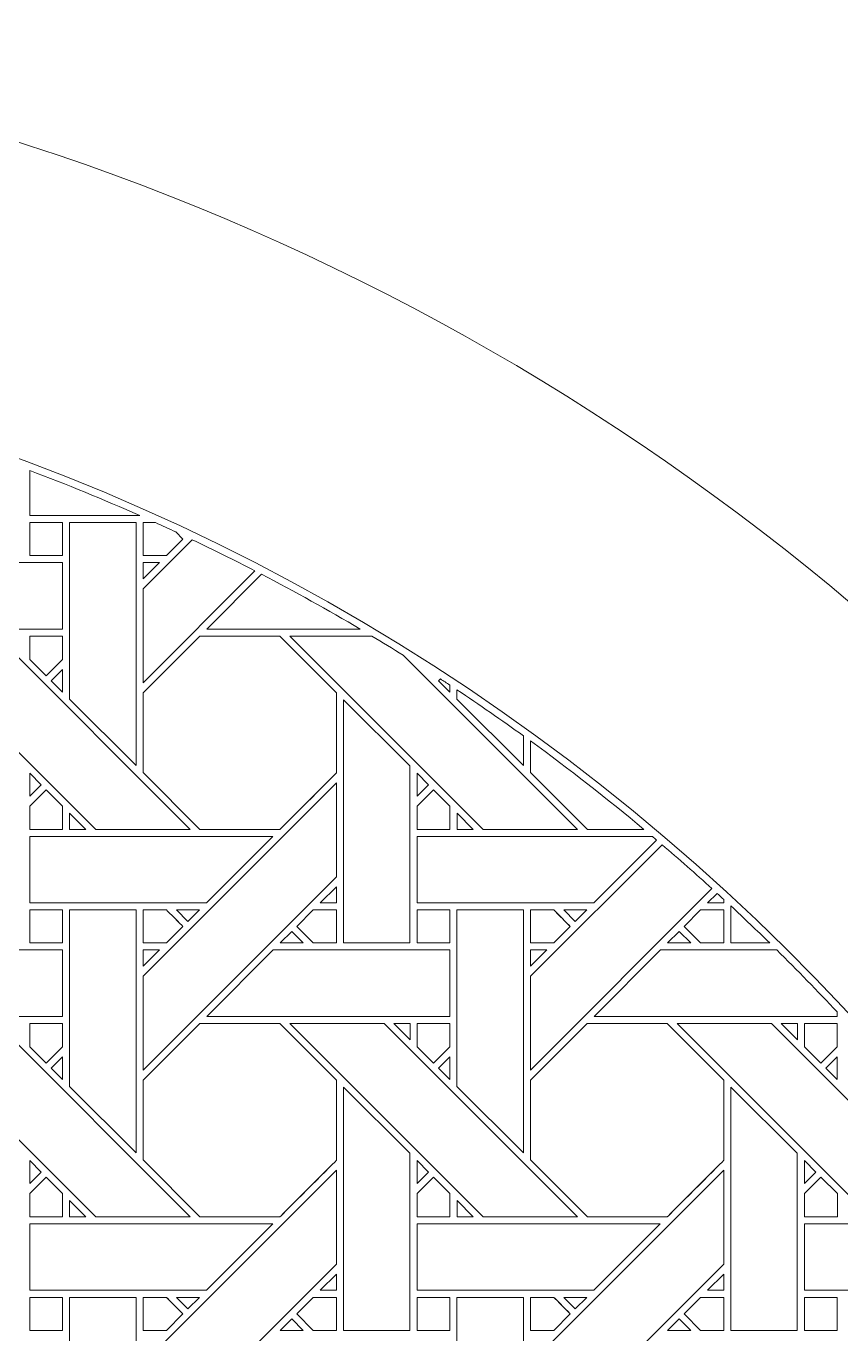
# Model space of a CAD drawing. Header units: inches. Extents: x 6.4 to 18.4, y 3.1 to 15.1.
# Drawn here: x 14.231 to 16.227, y 11.892 to 15.095 of the extents above; entities that cross this region are included whole.
import ezdxf

# ---------------------------------------------------------------- set-up
doc = ezdxf.new("R2010")
doc.units = ezdxf.units.IN
doc.header["$MEASUREMENT"] = 0
doc.layers.add('Design', color=7, linetype='Continuous', lineweight=0)

msp = doc.modelspace()

# ---------------------------------------------------------------- linework, layer by layer
at = {"layer": 'Design'}
for points, knots in [([(12.3829, 15.0948), (9.0691, 15.0948), (6.3829, 12.4085), (6.3829, 9.0948), (6.3829, 5.7811), (9.0691, 3.0948), (12.3829, 3.0948), (15.6966, 3.0948), (18.3829, 5.7811), (18.3829, 9.0948), (18.3829, 12.4085), (15.6966, 15.0948), (12.3829, 15.0948)], [0, 0, 0, 0, 1, 1, 1, 2, 2, 2, 3, 3, 3, 4, 4, 4, 4]), ([(7.399, 10.7636), (7.399, 10.7636), (7.4146, 10.7636), (7.4146, 10.7636), (7.4146, 10.7636), (7.4265, 10.7636), (7.4265, 10.7636), (7.4265, 10.7636), (17.3629, 10.7636), (17.3629, 10.7636), (17.3711, 10.7636), (17.3771, 10.7713), (17.3751, 10.7793), (17.374, 10.7838), (17.3725, 10.7889), (17.3707, 10.7944), (16.6636, 12.8699), (14.6977, 14.3629), (12.3829, 14.3629), (10.0662, 14.3629), (8.0989, 12.8675), (7.3933, 10.7893), (7.3898, 10.779), (7.3884, 10.7717), (7.3905, 10.7675), (7.3918, 10.7649), (7.3945, 10.7636), (7.399, 10.7636)], [0, 0, 0, 0, 1, 1, 1, 2, 2, 2, 3, 3, 3, 4, 4, 4, 5, 5, 5, 6, 6, 6, 7, 7, 7, 8, 8, 8, 9, 9, 9, 9]), ([(14.24, 14.0068), (14.3311, 13.9723), (14.4209, 13.9354), (14.5095, 13.8961), (14.5095, 13.8961), (14.24, 13.8961), (14.24, 13.8961), (14.24, 13.8961), (14.24, 14.0068), (14.24, 14.0068)], [0, 0, 0, 0, 1, 1, 1, 2, 2, 2, 3, 3, 3, 3]), ([(14.24, 13.8789), (14.24, 13.8789), (14.3203, 13.8789), (14.3203, 13.8789), (14.3203, 13.8789), (14.3203, 13.7981), (14.3203, 13.7981), (14.3203, 13.7981), (14.24, 13.7981), (14.24, 13.7981), (14.24, 13.7981), (14.24, 13.8789), (14.24, 13.8789)], [0, 0, 0, 0, 1, 1, 1, 2, 2, 2, 3, 3, 3, 4, 4, 4, 4]), ([(14.3203, 13.7981), (14.3203, 13.7981), (14.24, 13.7981), (14.24, 13.7981), (14.24, 13.7981), (14.24, 13.8789), (14.24, 13.8789), (14.24, 13.8789), (14.3203, 13.8789), (14.3203, 13.8789), (14.3203, 13.8789), (14.3203, 13.7981), (14.3203, 13.7981)], [0, 0, 0, 0, 1, 1, 1, 2, 2, 2, 3, 3, 3, 4, 4, 4, 4]), ([(14.3378, 13.4466), (14.3378, 13.4466), (14.3378, 13.8788), (14.3378, 13.8788), (14.3378, 13.8788), (14.5007, 13.8788), (14.5007, 13.8788), (14.5007, 13.8788), (14.5007, 13.2837), (14.5007, 13.2837), (14.5007, 13.2837), (14.3378, 13.4466), (14.3378, 13.4466)], [0, 0, 0, 0, 1, 1, 1, 2, 2, 2, 3, 3, 3, 4, 4, 4, 4]), ([(14.5179, 13.8789), (14.5179, 13.8789), (14.548, 13.8789), (14.548, 13.8789), (14.5647, 13.8713), (14.5812, 13.8637), (14.5978, 13.856), (14.5978, 13.856), (14.6153, 13.8385), (14.6153, 13.8385), (14.6153, 13.8385), (14.5748, 13.7981), (14.5748, 13.7981), (14.5748, 13.7981), (14.5179, 13.7981), (14.5179, 13.7981), (14.5179, 13.7981), (14.5179, 13.8789), (14.5179, 13.8789)], [0, 0, 0, 0, 1, 1, 1, 2, 2, 2, 3, 3, 3, 4, 4, 4, 5, 5, 5, 6, 6, 6, 6]), ([(14.5179, 13.8789), (14.5179, 13.8789), (14.548, 13.8789), (14.548, 13.8789), (14.5647, 13.8713), (14.5812, 13.8637), (14.5978, 13.856), (14.5978, 13.856), (14.6153, 13.8385), (14.6153, 13.8385), (14.6153, 13.8385), (14.5748, 13.7981), (14.5748, 13.7981), (14.5748, 13.7981), (14.5179, 13.7981), (14.5179, 13.7981), (14.5179, 13.7981), (14.5179, 13.8789), (14.5179, 13.8789)], [0, 0, 0, 0, 1, 1, 1, 2, 2, 2, 3, 3, 3, 4, 4, 4, 5, 5, 5, 6, 6, 6, 6]), ([(14.5179, 13.7167), (14.5179, 13.7167), (14.6381, 13.8369), (14.6381, 13.8369), (14.6898, 13.8123), (14.7411, 13.7869), (14.7918, 13.7606), (14.7918, 13.7606), (14.5179, 13.4866), (14.5179, 13.4866), (14.5179, 13.4866), (14.5179, 13.7167), (14.5179, 13.7167)], [0, 0, 0, 0, 1, 1, 1, 2, 2, 2, 3, 3, 3, 4, 4, 4, 4]), ([(14.3203, 13.7809), (14.3203, 13.7809), (14.3203, 13.6181), (14.3203, 13.6181), (14.3203, 13.6181), (13.725, 13.6181), (13.725, 13.6181), (13.725, 13.6181), (13.8878, 13.7809), (13.8878, 13.7809), (13.8878, 13.7809), (14.3203, 13.7809), (14.3203, 13.7809)], [0, 0, 0, 0, 1, 1, 1, 2, 2, 2, 3, 3, 3, 4, 4, 4, 4]), ([(14.5179, 13.7809), (14.5179, 13.7809), (14.5577, 13.7809), (14.5577, 13.7809), (14.5577, 13.7809), (14.5179, 13.7411), (14.5179, 13.7411), (14.5179, 13.7411), (14.5179, 13.7809), (14.5179, 13.7809)], [0, 0, 0, 0, 1, 1, 1, 2, 2, 2, 3, 3, 3, 3]), ([(15.0494, 13.6181), (15.0494, 13.6181), (14.6737, 13.6181), (14.6737, 13.6181), (14.6737, 13.6181), (14.8079, 13.7522), (14.8079, 13.7522), (14.8897, 13.7096), (14.9702, 13.6649), (15.0494, 13.6181)], [0, 0, 0, 0, 1, 1, 1, 2, 2, 2, 3, 3, 3, 3]), ([(14.6329, 13.1273), (14.6329, 13.1273), (14.4018, 13.1273), (14.4018, 13.1273), (14.4018, 13.1273), (13.9283, 13.601), (13.9283, 13.601), (13.9283, 13.601), (14.1592, 13.601), (14.1592, 13.601), (14.1592, 13.601), (14.6329, 13.1273), (14.6329, 13.1273)], [0, 0, 0, 0, 1, 1, 1, 2, 2, 2, 3, 3, 3, 4, 4, 4, 4]), ([(14.24, 13.601), (14.24, 13.601), (14.3203, 13.601), (14.3203, 13.601), (14.3203, 13.601), (14.3203, 13.5434), (14.3203, 13.5434), (14.3203, 13.5434), (14.2803, 13.5035), (14.2803, 13.5035), (14.2803, 13.5035), (14.24, 13.5438), (14.24, 13.5438), (14.24, 13.5438), (14.24, 13.601), (14.24, 13.601)], [0, 0, 0, 0, 1, 1, 1, 2, 2, 2, 3, 3, 3, 4, 4, 4, 5, 5, 5, 5]), ([(14.2803, 13.5035), (14.2803, 13.5035), (14.24, 13.5438), (14.24, 13.5438), (14.24, 13.5438), (14.24, 13.601), (14.24, 13.601), (14.24, 13.601), (14.3203, 13.601), (14.3203, 13.601), (14.3203, 13.601), (14.3203, 13.5434), (14.3203, 13.5434), (14.3203, 13.5434), (14.2803, 13.5035), (14.2803, 13.5035)], [0, 0, 0, 0, 1, 1, 1, 2, 2, 2, 3, 3, 3, 4, 4, 4, 5, 5, 5, 5]), ([(14.5179, 13.4623), (14.5179, 13.4623), (14.6566, 13.601), (14.6566, 13.601), (14.6566, 13.601), (14.8528, 13.601), (14.8528, 13.601), (14.8528, 13.601), (14.9915, 13.4623), (14.9915, 13.4623), (14.9915, 13.4623), (14.9915, 13.2661), (14.9915, 13.2661), (14.9737, 13.2481), (14.8618, 13.1364), (14.8528, 13.1274), (14.8528, 13.1274), (14.6571, 13.1274), (14.6571, 13.1274), (14.6571, 13.1274), (14.5179, 13.2666), (14.5179, 13.2666), (14.5179, 13.2666), (14.5179, 13.4623), (14.5179, 13.4623)], [0, 0, 0, 0, 1, 1, 1, 2, 2, 2, 3, 3, 3, 4, 4, 4, 5, 5, 5, 6, 6, 6, 7, 7, 7, 8, 8, 8, 8]), ([(14.9915, 13.2661), (14.9738, 13.2482), (14.8619, 13.1365), (14.8528, 13.1274), (14.8528, 13.1274), (14.6571, 13.1274), (14.6571, 13.1274), (14.6571, 13.1274), (14.5179, 13.2666), (14.5179, 13.2666), (14.5179, 13.2666), (14.5179, 13.4623), (14.5179, 13.4623), (14.5179, 13.4623), (14.6566, 13.601), (14.6566, 13.601), (14.6566, 13.601), (14.8528, 13.601), (14.8528, 13.601), (14.8528, 13.601), (14.9915, 13.4623), (14.9915, 13.4623), (14.9915, 13.4623), (14.9915, 13.2661), (14.9915, 13.2661)], [0, 0, 0, 0, 1, 1, 1, 2, 2, 2, 3, 3, 3, 4, 4, 4, 5, 5, 5, 6, 6, 6, 7, 7, 7, 8, 8, 8, 8]), ([(15.1547, 13.5542), (15.1547, 13.5542), (15.5816, 13.1273), (15.5816, 13.1273), (15.5816, 13.1273), (15.3506, 13.1273), (15.3506, 13.1273), (15.3506, 13.1273), (14.877, 13.601), (14.877, 13.601), (14.877, 13.601), (15.078, 13.601), (15.078, 13.601), (15.1037, 13.5856), (15.1293, 13.57), (15.1547, 13.5542)], [0, 0, 0, 0, 1, 1, 1, 2, 2, 2, 3, 3, 3, 4, 4, 4, 5, 5, 5, 5]), ([(14.3203, 13.5191), (14.3203, 13.5191), (14.3203, 13.464), (14.3203, 13.464), (14.3203, 13.464), (14.2925, 13.4913), (14.2925, 13.4913), (14.2925, 13.4913), (14.3203, 13.5191), (14.3203, 13.5191)], [0, 0, 0, 0, 1, 1, 1, 2, 2, 2, 3, 3, 3, 3]), ([(15.2459, 13.496), (15.2536, 13.491), (15.2613, 13.486), (15.269, 13.481), (15.269, 13.481), (15.269, 13.464), (15.269, 13.464), (15.269, 13.464), (15.2412, 13.4913), (15.2412, 13.4913), (15.2412, 13.4913), (15.2459, 13.496), (15.2459, 13.496)], [0, 0, 0, 0, 1, 1, 1, 2, 2, 2, 3, 3, 3, 4, 4, 4, 4]), ([(15.2865, 13.4693), (15.3416, 13.4327), (15.3959, 13.395), (15.4494, 13.3564), (15.4494, 13.3564), (15.4494, 13.2837), (15.4494, 13.2837), (15.4494, 13.2837), (15.2865, 13.4466), (15.2865, 13.4466), (15.2865, 13.4466), (15.2865, 13.4693), (15.2865, 13.4693)], [0, 0, 0, 0, 1, 1, 1, 2, 2, 2, 3, 3, 3, 4, 4, 4, 4]), ([(15.0087, 12.8493), (15.0087, 12.8493), (15.0087, 13.4452), (15.0087, 13.4452), (15.0087, 13.4452), (15.1714, 13.283), (15.1714, 13.283), (15.1714, 13.283), (15.1714, 12.8493), (15.1714, 12.8493), (15.1714, 12.8493), (15.0087, 12.8493), (15.0087, 12.8493)], [0, 0, 0, 0, 1, 1, 1, 2, 2, 2, 3, 3, 3, 4, 4, 4, 4]), ([(15.4666, 13.3441), (15.5617, 13.2749), (15.6544, 13.2026), (15.7445, 13.1274), (15.7445, 13.1274), (15.6058, 13.1274), (15.6058, 13.1274), (15.6058, 13.1274), (15.4666, 13.2666), (15.4666, 13.2666), (15.4666, 13.2666), (15.4666, 13.3441), (15.4666, 13.3441)], [0, 0, 0, 0, 1, 1, 1, 2, 2, 2, 3, 3, 3, 4, 4, 4, 4]), ([(15.4666, 13.3441), (15.5617, 13.2749), (15.6544, 13.2026), (15.7445, 13.1274), (15.7445, 13.1274), (15.6058, 13.1274), (15.6058, 13.1274), (15.6058, 13.1274), (15.4666, 13.2666), (15.4666, 13.2666), (15.4666, 13.2666), (15.4666, 13.3441), (15.4666, 13.3441)], [0, 0, 0, 0, 1, 1, 1, 2, 2, 2, 3, 3, 3, 4, 4, 4, 4]), ([(14.24, 13.2088), (14.24, 13.2088), (14.24, 13.2655), (14.24, 13.2655), (14.24, 13.2655), (14.2682, 13.2369), (14.2682, 13.2369), (14.2682, 13.2369), (14.24, 13.2088), (14.24, 13.2088)], [0, 0, 0, 0, 1, 1, 1, 2, 2, 2, 3, 3, 3, 3]), ([(15.1887, 13.2088), (15.1887, 13.2088), (15.1887, 13.2655), (15.1887, 13.2655), (15.1887, 13.2655), (15.2169, 13.2369), (15.2169, 13.2369), (15.2169, 13.2369), (15.1887, 13.2088), (15.1887, 13.2088)], [0, 0, 0, 0, 1, 1, 1, 2, 2, 2, 3, 3, 3, 3]), ([(14.9915, 13.0116), (14.9915, 13.0116), (14.5179, 12.5379), (14.5179, 12.5379), (14.5179, 12.5379), (14.5179, 12.768), (14.5179, 12.768), (14.5179, 12.768), (14.9915, 13.2416), (14.9915, 13.2416), (14.9915, 13.2416), (14.9915, 13.0116), (14.9915, 13.0116)], [0, 0, 0, 0, 1, 1, 1, 2, 2, 2, 3, 3, 3, 4, 4, 4, 4]), ([(14.3207, 13.1271), (14.3207, 13.1271), (14.24, 13.1271), (14.24, 13.1271), (14.24, 13.1271), (14.24, 13.1844), (14.24, 13.1844), (14.24, 13.1844), (14.2803, 13.2247), (14.2803, 13.2247), (14.2803, 13.2247), (14.3207, 13.1844), (14.3207, 13.1844), (14.3207, 13.1844), (14.3207, 13.1271), (14.3207, 13.1271)], [0, 0, 0, 0, 1, 1, 1, 2, 2, 2, 3, 3, 3, 4, 4, 4, 5, 5, 5, 5]), ([(14.2803, 13.2247), (14.2803, 13.2247), (14.3207, 13.1844), (14.3207, 13.1844), (14.3207, 13.1844), (14.3207, 13.1271), (14.3207, 13.1271), (14.3207, 13.1271), (14.24, 13.1271), (14.24, 13.1271), (14.24, 13.1271), (14.24, 13.1844), (14.24, 13.1844), (14.24, 13.1844), (14.2803, 13.2247), (14.2803, 13.2247)], [0, 0, 0, 0, 1, 1, 1, 2, 2, 2, 3, 3, 3, 4, 4, 4, 5, 5, 5, 5]), ([(15.1887, 13.1844), (15.1887, 13.1844), (15.2291, 13.2247), (15.2291, 13.2247), (15.2291, 13.2247), (15.2694, 13.1844), (15.2694, 13.1844), (15.2694, 13.1844), (15.2694, 13.1271), (15.2694, 13.1271), (15.2694, 13.1271), (15.1887, 13.1271), (15.1887, 13.1271), (15.1887, 13.1271), (15.1887, 13.1844), (15.1887, 13.1844)], [0, 0, 0, 0, 1, 1, 1, 2, 2, 2, 3, 3, 3, 4, 4, 4, 5, 5, 5, 5]), ([(15.2291, 13.2247), (15.2291, 13.2247), (15.2694, 13.1844), (15.2694, 13.1844), (15.2694, 13.1844), (15.2694, 13.1271), (15.2694, 13.1271), (15.2694, 13.1271), (15.1887, 13.1271), (15.1887, 13.1271), (15.1887, 13.1271), (15.1887, 13.1844), (15.1887, 13.1844), (15.1887, 13.1844), (15.2291, 13.2247), (15.2291, 13.2247)], [0, 0, 0, 0, 1, 1, 1, 2, 2, 2, 3, 3, 3, 4, 4, 4, 5, 5, 5, 5]), ([(14.3379, 13.1273), (14.3379, 13.1273), (14.3379, 13.1671), (14.3379, 13.1671), (14.3379, 13.1671), (14.3776, 13.1273), (14.3776, 13.1273), (14.3776, 13.1273), (14.3379, 13.1273), (14.3379, 13.1273)], [0, 0, 0, 0, 1, 1, 1, 2, 2, 2, 3, 3, 3, 3]), ([(15.2866, 13.1273), (15.2866, 13.1273), (15.2866, 13.1671), (15.2866, 13.1671), (15.2866, 13.1671), (15.3264, 13.1273), (15.3264, 13.1273), (15.3264, 13.1273), (15.2866, 13.1273), (15.2866, 13.1273)], [0, 0, 0, 0, 1, 1, 1, 2, 2, 2, 3, 3, 3, 3]), ([(14.8357, 13.1101), (14.8357, 13.1101), (14.673, 12.9474), (14.673, 12.9474), (14.673, 12.9474), (14.24, 12.9474), (14.24, 12.9474), (14.24, 12.9474), (14.24, 13.1101), (14.24, 13.1101), (14.24, 13.1101), (14.8357, 13.1101), (14.8357, 13.1101)], [0, 0, 0, 0, 1, 1, 1, 2, 2, 2, 3, 3, 3, 4, 4, 4, 4]), ([(15.7756, 13.1013), (15.7756, 13.1013), (15.6217, 12.9474), (15.6217, 12.9474), (15.6217, 12.9474), (15.1887, 12.9474), (15.1887, 12.9474), (15.1887, 12.9474), (15.1887, 13.1101), (15.1887, 13.1101), (15.1887, 13.1101), (15.7653, 13.1101), (15.7653, 13.1101), (15.7687, 13.1071), (15.7722, 13.1042), (15.7756, 13.1013)], [0, 0, 0, 0, 1, 1, 1, 2, 2, 2, 3, 3, 3, 4, 4, 4, 5, 5, 5, 5]), ([(15.9111, 12.9824), (15.9111, 12.9824), (15.4666, 12.5379), (15.4666, 12.5379), (15.4666, 12.5379), (15.4666, 12.768), (15.4666, 12.768), (15.4666, 12.768), (15.7887, 13.0901), (15.7887, 13.0901), (15.8301, 13.0548), (15.8709, 13.019), (15.9111, 12.9824)], [0, 0, 0, 0, 1, 1, 1, 2, 2, 2, 3, 3, 3, 4, 4, 4, 4]), ([(14.9517, 12.9474), (14.9517, 12.9474), (14.9915, 12.9872), (14.9915, 12.9872), (14.9915, 12.9872), (14.9915, 12.9474), (14.9915, 12.9474), (14.9915, 12.9474), (14.9517, 12.9474), (14.9517, 12.9474)], [0, 0, 0, 0, 1, 1, 1, 2, 2, 2, 3, 3, 3, 3]), ([(15.9403, 12.9557), (15.9403, 12.9557), (15.9403, 12.9474), (15.9403, 12.9474), (15.9403, 12.9474), (15.9005, 12.9474), (15.9005, 12.9474), (15.9005, 12.9474), (15.9239, 12.9708), (15.9239, 12.9708), (15.9293, 12.9658), (15.9348, 12.9607), (15.9403, 12.9557)], [0, 0, 0, 0, 1, 1, 1, 2, 2, 2, 3, 3, 3, 4, 4, 4, 4]), ([(15.9574, 12.9399), (15.9894, 12.9101), (16.0211, 12.8799), (16.0524, 12.8493), (16.0524, 12.8493), (15.9574, 12.8493), (15.9574, 12.8493), (15.9574, 12.8493), (15.9574, 12.9399), (15.9574, 12.9399)], [0, 0, 0, 0, 1, 1, 1, 2, 2, 2, 3, 3, 3, 3]), ([(14.3203, 12.8494), (14.3203, 12.8494), (14.24, 12.8494), (14.24, 12.8494), (14.24, 12.8494), (14.24, 12.9301), (14.24, 12.9301), (14.24, 12.9301), (14.3203, 12.9301), (14.3203, 12.9301), (14.3203, 12.9301), (14.3203, 12.8494), (14.3203, 12.8494)], [0, 0, 0, 0, 1, 1, 1, 2, 2, 2, 3, 3, 3, 4, 4, 4, 4]), ([(14.24, 12.8494), (14.24, 12.8494), (14.24, 12.9301), (14.24, 12.9301), (14.24, 12.9301), (14.3203, 12.9301), (14.3203, 12.9301), (14.3203, 12.9301), (14.3203, 12.8494), (14.3203, 12.8494), (14.3203, 12.8494), (14.24, 12.8494), (14.24, 12.8494)], [0, 0, 0, 0, 1, 1, 1, 2, 2, 2, 3, 3, 3, 4, 4, 4, 4]), ([(14.5007, 12.335), (14.5007, 12.335), (14.3378, 12.4979), (14.3378, 12.4979), (14.3378, 12.4979), (14.3378, 12.9301), (14.3378, 12.9301), (14.3378, 12.9301), (14.5007, 12.9301), (14.5007, 12.9301), (14.5007, 12.9301), (14.5007, 12.335), (14.5007, 12.335)], [0, 0, 0, 0, 1, 1, 1, 2, 2, 2, 3, 3, 3, 4, 4, 4, 4]), ([(14.5179, 12.9301), (14.5179, 12.9301), (14.5749, 12.9301), (14.5749, 12.9301), (14.5801, 12.925), (14.6108, 12.8942), (14.6153, 12.8898), (14.6153, 12.8898), (14.5748, 12.8494), (14.5748, 12.8494), (14.5748, 12.8494), (14.5179, 12.8494), (14.5179, 12.8494), (14.5179, 12.8494), (14.5179, 12.9301), (14.5179, 12.9301)], [0, 0, 0, 0, 1, 1, 1, 2, 2, 2, 3, 3, 3, 4, 4, 4, 5, 5, 5, 5]), ([(14.5179, 12.8494), (14.5179, 12.8494), (14.5179, 12.9301), (14.5179, 12.9301), (14.5179, 12.9301), (14.5749, 12.9301), (14.5749, 12.9301), (14.58, 12.9251), (14.6107, 12.8943), (14.6153, 12.8898), (14.6153, 12.8898), (14.5748, 12.8494), (14.5748, 12.8494), (14.5748, 12.8494), (14.5179, 12.8494), (14.5179, 12.8494)], [0, 0, 0, 0, 1, 1, 1, 2, 2, 2, 3, 3, 3, 4, 4, 4, 5, 5, 5, 5]), ([(14.5993, 12.9301), (14.5993, 12.9301), (14.6557, 12.9301), (14.6557, 12.9301), (14.6557, 12.9301), (14.6275, 12.9019), (14.6275, 12.9019), (14.6275, 12.9019), (14.5993, 12.9301), (14.5993, 12.9301)], [0, 0, 0, 0, 1, 1, 1, 2, 2, 2, 3, 3, 3, 3]), ([(14.9915, 12.8494), (14.9915, 12.8494), (14.9344, 12.8494), (14.9344, 12.8494), (14.9344, 12.8494), (14.8941, 12.8897), (14.8941, 12.8897), (14.8941, 12.8897), (14.9345, 12.9302), (14.9345, 12.9302), (14.9345, 12.9302), (14.9915, 12.9302), (14.9915, 12.9302), (14.9915, 12.9302), (14.9915, 12.8494), (14.9915, 12.8494)], [0, 0, 0, 0, 1, 1, 1, 2, 2, 2, 3, 3, 3, 4, 4, 4, 5, 5, 5, 5]), ([(14.9915, 12.8494), (14.9915, 12.8494), (14.9344, 12.8494), (14.9344, 12.8494), (14.9344, 12.8494), (14.8941, 12.8897), (14.8941, 12.8897), (14.8941, 12.8897), (14.9345, 12.9302), (14.9345, 12.9302), (14.9345, 12.9302), (14.9915, 12.9302), (14.9915, 12.9302), (14.9915, 12.9302), (14.9915, 12.8494), (14.9915, 12.8494)], [0, 0, 0, 0, 1, 1, 1, 2, 2, 2, 3, 3, 3, 4, 4, 4, 5, 5, 5, 5]), ([(15.1887, 12.9301), (15.1887, 12.9301), (15.269, 12.9301), (15.269, 12.9301), (15.269, 12.9301), (15.269, 12.8494), (15.269, 12.8494), (15.269, 12.8494), (15.1887, 12.8494), (15.1887, 12.8494), (15.1887, 12.8494), (15.1887, 12.9301), (15.1887, 12.9301)], [0, 0, 0, 0, 1, 1, 1, 2, 2, 2, 3, 3, 3, 4, 4, 4, 4]), ([(15.269, 12.8494), (15.269, 12.8494), (15.1887, 12.8494), (15.1887, 12.8494), (15.1887, 12.8494), (15.1887, 12.9301), (15.1887, 12.9301), (15.1887, 12.9301), (15.269, 12.9301), (15.269, 12.9301), (15.269, 12.9301), (15.269, 12.8494), (15.269, 12.8494)], [0, 0, 0, 0, 1, 1, 1, 2, 2, 2, 3, 3, 3, 4, 4, 4, 4]), ([(15.2865, 12.4979), (15.2865, 12.4979), (15.2865, 12.9301), (15.2865, 12.9301), (15.2865, 12.9301), (15.4494, 12.9301), (15.4494, 12.9301), (15.4494, 12.9301), (15.4494, 12.335), (15.4494, 12.335), (15.4494, 12.335), (15.2865, 12.4979), (15.2865, 12.4979)], [0, 0, 0, 0, 1, 1, 1, 2, 2, 2, 3, 3, 3, 4, 4, 4, 4]), ([(15.4666, 12.9301), (15.4666, 12.9301), (15.5237, 12.9301), (15.5237, 12.9301), (15.5288, 12.925), (15.5596, 12.8942), (15.564, 12.8898), (15.564, 12.8898), (15.5236, 12.8494), (15.5236, 12.8494), (15.5236, 12.8494), (15.4666, 12.8494), (15.4666, 12.8494), (15.4666, 12.8494), (15.4666, 12.9301), (15.4666, 12.9301)], [0, 0, 0, 0, 1, 1, 1, 2, 2, 2, 3, 3, 3, 4, 4, 4, 5, 5, 5, 5]), ([(15.5483, 12.9054), (15.5483, 12.9054), (15.564, 12.8898), (15.564, 12.8898), (15.564, 12.8898), (15.5236, 12.8494), (15.5236, 12.8494), (15.5236, 12.8494), (15.4666, 12.8494), (15.4666, 12.8494), (15.4666, 12.8494), (15.4666, 12.9301), (15.4666, 12.9301), (15.4666, 12.9301), (15.5237, 12.9301), (15.5237, 12.9301), (15.5291, 12.9248), (15.539, 12.9148), (15.5483, 12.9054)], [0, 0, 0, 0, 1, 1, 1, 2, 2, 2, 3, 3, 3, 4, 4, 4, 5, 5, 5, 6, 6, 6, 6]), ([(15.548, 12.9301), (15.548, 12.9301), (15.6045, 12.9301), (15.6045, 12.9301), (15.6045, 12.9301), (15.5762, 12.9019), (15.5762, 12.9019), (15.5762, 12.9019), (15.548, 12.9301), (15.548, 12.9301)], [0, 0, 0, 0, 1, 1, 1, 2, 2, 2, 3, 3, 3, 3]), ([(15.8832, 12.9302), (15.8832, 12.9302), (15.9403, 12.9302), (15.9403, 12.9302), (15.9403, 12.9302), (15.9403, 12.8494), (15.9403, 12.8494), (15.9403, 12.8494), (15.8832, 12.8494), (15.8832, 12.8494), (15.8832, 12.8494), (15.8428, 12.8897), (15.8428, 12.8897), (15.8428, 12.8897), (15.8832, 12.9302), (15.8832, 12.9302)], [0, 0, 0, 0, 1, 1, 1, 2, 2, 2, 3, 3, 3, 4, 4, 4, 5, 5, 5, 5]), ([(15.9403, 12.8494), (15.9403, 12.8494), (15.8832, 12.8494), (15.8832, 12.8494), (15.8832, 12.8494), (15.8428, 12.8897), (15.8428, 12.8897), (15.8428, 12.8897), (15.8832, 12.9302), (15.8832, 12.9302), (15.8832, 12.9302), (15.9403, 12.9302), (15.9403, 12.9302), (15.9403, 12.9302), (15.9403, 12.8494), (15.9403, 12.8494)], [0, 0, 0, 0, 1, 1, 1, 2, 2, 2, 3, 3, 3, 4, 4, 4, 5, 5, 5, 5]), ([(14.8537, 12.8493), (14.8537, 12.8493), (14.8819, 12.8776), (14.8819, 12.8776), (14.8819, 12.8776), (14.9102, 12.8493), (14.9102, 12.8493), (14.9102, 12.8493), (14.8537, 12.8493), (14.8537, 12.8493)], [0, 0, 0, 0, 1, 1, 1, 2, 2, 2, 3, 3, 3, 3]), ([(15.8024, 12.8493), (15.8024, 12.8493), (15.8307, 12.8776), (15.8307, 12.8776), (15.8307, 12.8776), (15.8589, 12.8493), (15.8589, 12.8493), (15.8589, 12.8493), (15.8024, 12.8493), (15.8024, 12.8493)], [0, 0, 0, 0, 1, 1, 1, 2, 2, 2, 3, 3, 3, 3]), ([(14.3203, 12.8322), (14.3203, 12.8322), (14.3203, 12.6694), (14.3203, 12.6694), (14.3203, 12.6694), (13.725, 12.6694), (13.725, 12.6694), (13.725, 12.6694), (13.8878, 12.8322), (13.8878, 12.8322), (13.8878, 12.8322), (14.3203, 12.8322), (14.3203, 12.8322)], [0, 0, 0, 0, 1, 1, 1, 2, 2, 2, 3, 3, 3, 4, 4, 4, 4]), ([(14.5577, 12.8322), (14.5577, 12.8322), (14.5179, 12.7924), (14.5179, 12.7924), (14.5179, 12.7924), (14.5179, 12.8322), (14.5179, 12.8322), (14.5179, 12.8322), (14.5577, 12.8322), (14.5577, 12.8322)], [0, 0, 0, 0, 1, 1, 1, 2, 2, 2, 3, 3, 3, 3]), ([(15.269, 12.8322), (15.269, 12.8322), (15.269, 12.6694), (15.269, 12.6694), (15.269, 12.6694), (14.6737, 12.6694), (14.6737, 12.6694), (14.6737, 12.6694), (14.8365, 12.8322), (14.8365, 12.8322), (14.8365, 12.8322), (15.269, 12.8322), (15.269, 12.8322)], [0, 0, 0, 0, 1, 1, 1, 2, 2, 2, 3, 3, 3, 4, 4, 4, 4]), ([(15.5064, 12.8322), (15.5064, 12.8322), (15.4666, 12.7924), (15.4666, 12.7924), (15.4666, 12.7924), (15.4666, 12.8322), (15.4666, 12.8322), (15.4666, 12.8322), (15.5064, 12.8322), (15.5064, 12.8322)], [0, 0, 0, 0, 1, 1, 1, 2, 2, 2, 3, 3, 3, 3]), ([(16.2177, 12.6803), (16.2177, 12.6803), (16.2177, 12.6694), (16.2177, 12.6694), (16.2177, 12.6694), (15.6224, 12.6694), (15.6224, 12.6694), (15.6224, 12.6694), (15.7853, 12.8322), (15.7853, 12.8322), (15.7853, 12.8322), (16.0698, 12.8322), (16.0698, 12.8322), (16.1201, 12.7825), (16.1694, 12.7319), (16.2177, 12.6803)], [0, 0, 0, 0, 1, 1, 1, 2, 2, 2, 3, 3, 3, 4, 4, 4, 5, 5, 5, 5]), ([(14.6329, 12.1786), (14.6329, 12.1786), (14.4018, 12.1786), (14.4018, 12.1786), (14.4018, 12.1786), (13.9283, 12.6522), (13.9283, 12.6522), (13.9283, 12.6522), (14.1592, 12.6522), (14.1592, 12.6522), (14.1592, 12.6522), (14.6329, 12.1786), (14.6329, 12.1786)], [0, 0, 0, 0, 1, 1, 1, 2, 2, 2, 3, 3, 3, 4, 4, 4, 4]), ([(14.24, 12.6523), (14.24, 12.6523), (14.3203, 12.6523), (14.3203, 12.6523), (14.3203, 12.6523), (14.3203, 12.5947), (14.3203, 12.5947), (14.3203, 12.5947), (14.2803, 12.5547), (14.2803, 12.5547), (14.2803, 12.5547), (14.24, 12.5951), (14.24, 12.5951), (14.24, 12.5951), (14.24, 12.6523), (14.24, 12.6523)], [0, 0, 0, 0, 1, 1, 1, 2, 2, 2, 3, 3, 3, 4, 4, 4, 5, 5, 5, 5]), ([(14.2803, 12.5547), (14.2803, 12.5547), (14.24, 12.5951), (14.24, 12.5951), (14.24, 12.5951), (14.24, 12.6523), (14.24, 12.6523), (14.24, 12.6523), (14.3203, 12.6523), (14.3203, 12.6523), (14.3203, 12.6523), (14.3203, 12.5947), (14.3203, 12.5947), (14.3203, 12.5947), (14.2803, 12.5547), (14.2803, 12.5547)], [0, 0, 0, 0, 1, 1, 1, 2, 2, 2, 3, 3, 3, 4, 4, 4, 5, 5, 5, 5]), ([(14.5179, 12.5135), (14.5179, 12.5135), (14.6566, 12.6523), (14.6566, 12.6523), (14.6566, 12.6523), (14.8528, 12.6523), (14.8528, 12.6523), (14.8528, 12.6523), (14.9915, 12.5135), (14.9915, 12.5135), (14.9915, 12.5135), (14.9915, 12.3173), (14.9915, 12.3173), (14.9737, 12.2994), (14.8618, 12.1876), (14.8528, 12.1786), (14.8528, 12.1786), (14.6571, 12.1786), (14.6571, 12.1786), (14.6571, 12.1786), (14.5179, 12.3179), (14.5179, 12.3179), (14.5179, 12.3179), (14.5179, 12.5135), (14.5179, 12.5135)], [0, 0, 0, 0, 1, 1, 1, 2, 2, 2, 3, 3, 3, 4, 4, 4, 5, 5, 5, 6, 6, 6, 7, 7, 7, 8, 8, 8, 8]), ([(14.9915, 12.3173), (14.9734, 12.2991), (14.8616, 12.1874), (14.8528, 12.1786), (14.8528, 12.1786), (14.6571, 12.1786), (14.6571, 12.1786), (14.6571, 12.1786), (14.5179, 12.3179), (14.5179, 12.3179), (14.5179, 12.3179), (14.5179, 12.5135), (14.5179, 12.5135), (14.5179, 12.5135), (14.6566, 12.6523), (14.6566, 12.6523), (14.6566, 12.6523), (14.8528, 12.6523), (14.8528, 12.6523), (14.8528, 12.6523), (14.9915, 12.5135), (14.9915, 12.5135), (14.9915, 12.5135), (14.9915, 12.3173), (14.9915, 12.3173)], [0, 0, 0, 0, 1, 1, 1, 2, 2, 2, 3, 3, 3, 4, 4, 4, 5, 5, 5, 6, 6, 6, 7, 7, 7, 8, 8, 8, 8]), ([(15.5816, 12.1786), (15.5816, 12.1786), (15.3506, 12.1786), (15.3506, 12.1786), (15.3506, 12.1786), (14.877, 12.6522), (14.877, 12.6522), (14.877, 12.6522), (15.1079, 12.6522), (15.1079, 12.6522), (15.1079, 12.6522), (15.5816, 12.1786), (15.5816, 12.1786)], [0, 0, 0, 0, 1, 1, 1, 2, 2, 2, 3, 3, 3, 4, 4, 4, 4]), ([(15.1321, 12.6522), (15.1321, 12.6522), (15.1715, 12.6522), (15.1715, 12.6522), (15.1715, 12.6522), (15.1715, 12.6124), (15.1715, 12.6124), (15.1715, 12.6124), (15.1321, 12.6522), (15.1321, 12.6522)], [0, 0, 0, 0, 1, 1, 1, 2, 2, 2, 3, 3, 3, 3]), ([(15.1887, 12.6523), (15.1887, 12.6523), (15.269, 12.6523), (15.269, 12.6523), (15.269, 12.6523), (15.269, 12.5947), (15.269, 12.5947), (15.269, 12.5947), (15.2291, 12.5547), (15.2291, 12.5547), (15.2291, 12.5547), (15.1887, 12.5951), (15.1887, 12.5951), (15.1887, 12.5951), (15.1887, 12.6523), (15.1887, 12.6523)], [0, 0, 0, 0, 1, 1, 1, 2, 2, 2, 3, 3, 3, 4, 4, 4, 5, 5, 5, 5]), ([(15.2291, 12.5547), (15.2291, 12.5547), (15.1887, 12.5951), (15.1887, 12.5951), (15.1887, 12.5951), (15.1887, 12.6523), (15.1887, 12.6523), (15.1887, 12.6523), (15.269, 12.6523), (15.269, 12.6523), (15.269, 12.6523), (15.269, 12.5947), (15.269, 12.5947), (15.269, 12.5947), (15.2291, 12.5547), (15.2291, 12.5547)], [0, 0, 0, 0, 1, 1, 1, 2, 2, 2, 3, 3, 3, 4, 4, 4, 5, 5, 5, 5]), ([(15.4666, 12.5135), (15.4666, 12.5135), (15.6053, 12.6523), (15.6053, 12.6523), (15.6053, 12.6523), (15.8015, 12.6523), (15.8015, 12.6523), (15.8015, 12.6523), (15.9403, 12.5135), (15.9403, 12.5135), (15.9403, 12.5135), (15.9403, 12.3173), (15.9403, 12.3173), (15.9225, 12.2994), (15.8105, 12.1876), (15.8016, 12.1786), (15.8016, 12.1786), (15.6058, 12.1786), (15.6058, 12.1786), (15.6058, 12.1786), (15.4666, 12.3179), (15.4666, 12.3179), (15.4666, 12.3179), (15.4666, 12.5135), (15.4666, 12.5135)], [0, 0, 0, 0, 1, 1, 1, 2, 2, 2, 3, 3, 3, 4, 4, 4, 5, 5, 5, 6, 6, 6, 7, 7, 7, 8, 8, 8, 8]), ([(15.9403, 12.5135), (15.9403, 12.5135), (15.9403, 12.3173), (15.9403, 12.3173), (15.9221, 12.299), (15.8103, 12.1874), (15.8016, 12.1786), (15.8016, 12.1786), (15.6058, 12.1786), (15.6058, 12.1786), (15.6058, 12.1786), (15.4666, 12.3179), (15.4666, 12.3179), (15.4666, 12.3179), (15.4666, 12.5135), (15.4666, 12.5135), (15.4666, 12.5135), (15.6053, 12.6523), (15.6053, 12.6523), (15.6053, 12.6523), (15.8015, 12.6523), (15.8015, 12.6523), (15.8015, 12.6523), (15.9403, 12.5135), (15.9403, 12.5135)], [0, 0, 0, 0, 1, 1, 1, 2, 2, 2, 3, 3, 3, 4, 4, 4, 5, 5, 5, 6, 6, 6, 7, 7, 7, 8, 8, 8, 8]), ([(16.5303, 12.1786), (16.5303, 12.1786), (16.2993, 12.1786), (16.2993, 12.1786), (16.2993, 12.1786), (15.8257, 12.6522), (15.8257, 12.6522), (15.8257, 12.6522), (16.0567, 12.6522), (16.0567, 12.6522), (16.0567, 12.6522), (16.5303, 12.1786), (16.5303, 12.1786)], [0, 0, 0, 0, 1, 1, 1, 2, 2, 2, 3, 3, 3, 4, 4, 4, 4]), ([(16.0808, 12.6522), (16.0808, 12.6522), (16.1202, 12.6522), (16.1202, 12.6522), (16.1202, 12.6522), (16.1202, 12.6124), (16.1202, 12.6124), (16.1202, 12.6124), (16.0808, 12.6522), (16.0808, 12.6522)], [0, 0, 0, 0, 1, 1, 1, 2, 2, 2, 3, 3, 3, 3]), ([(16.1375, 12.6523), (16.1375, 12.6523), (16.2177, 12.6523), (16.2177, 12.6523), (16.2177, 12.6523), (16.2177, 12.5947), (16.2177, 12.5947), (16.2177, 12.5947), (16.1778, 12.5547), (16.1778, 12.5547), (16.1778, 12.5547), (16.1375, 12.5951), (16.1375, 12.5951), (16.1375, 12.5951), (16.1375, 12.6523), (16.1375, 12.6523)], [0, 0, 0, 0, 1, 1, 1, 2, 2, 2, 3, 3, 3, 4, 4, 4, 5, 5, 5, 5]), ([(16.2177, 12.5947), (16.2177, 12.5947), (16.1778, 12.5547), (16.1778, 12.5547), (16.1778, 12.5547), (16.1375, 12.5951), (16.1375, 12.5951), (16.1375, 12.5951), (16.1375, 12.6523), (16.1375, 12.6523), (16.1375, 12.6523), (16.2177, 12.6523), (16.2177, 12.6523), (16.2177, 12.6523), (16.2177, 12.5947), (16.2177, 12.5947)], [0, 0, 0, 0, 1, 1, 1, 2, 2, 2, 3, 3, 3, 4, 4, 4, 5, 5, 5, 5]), ([(14.3203, 12.5704), (14.3203, 12.5704), (14.3203, 12.5152), (14.3203, 12.5152), (14.3203, 12.5152), (14.2925, 12.5426), (14.2925, 12.5426), (14.2925, 12.5426), (14.3203, 12.5704), (14.3203, 12.5704)], [0, 0, 0, 0, 1, 1, 1, 2, 2, 2, 3, 3, 3, 3]), ([(15.269, 12.5704), (15.269, 12.5704), (15.269, 12.5152), (15.269, 12.5152), (15.269, 12.5152), (15.2412, 12.5426), (15.2412, 12.5426), (15.2412, 12.5426), (15.269, 12.5704), (15.269, 12.5704)], [0, 0, 0, 0, 1, 1, 1, 2, 2, 2, 3, 3, 3, 3]), ([(16.1899, 12.5426), (16.1899, 12.5426), (16.2177, 12.5704), (16.2177, 12.5704), (16.2177, 12.5704), (16.2177, 12.5152), (16.2177, 12.5152), (16.2177, 12.5152), (16.1899, 12.5426), (16.1899, 12.5426)], [0, 0, 0, 0, 1, 1, 1, 2, 2, 2, 3, 3, 3, 3]), ([(15.0087, 11.9006), (15.0087, 11.9006), (15.0087, 12.4964), (15.0087, 12.4964), (15.0087, 12.4964), (15.1714, 12.3343), (15.1714, 12.3343), (15.1714, 12.3343), (15.1714, 11.9006), (15.1714, 11.9006), (15.1714, 11.9006), (15.0087, 11.9006), (15.0087, 11.9006)], [0, 0, 0, 0, 1, 1, 1, 2, 2, 2, 3, 3, 3, 4, 4, 4, 4]), ([(15.9574, 11.9006), (15.9574, 11.9006), (15.9574, 12.4964), (15.9574, 12.4964), (15.9574, 12.4964), (16.1201, 12.3343), (16.1201, 12.3343), (16.1201, 12.3343), (16.1201, 11.9006), (16.1201, 11.9006), (16.1201, 11.9006), (15.9574, 11.9006), (15.9574, 11.9006)], [0, 0, 0, 0, 1, 1, 1, 2, 2, 2, 3, 3, 3, 4, 4, 4, 4]), ([(14.24, 12.26), (14.24, 12.26), (14.24, 12.3168), (14.24, 12.3168), (14.24, 12.3168), (14.2682, 12.2882), (14.2682, 12.2882), (14.2682, 12.2882), (14.24, 12.26), (14.24, 12.26)], [0, 0, 0, 0, 1, 1, 1, 2, 2, 2, 3, 3, 3, 3]), ([(15.1887, 12.26), (15.1887, 12.26), (15.1887, 12.3168), (15.1887, 12.3168), (15.1887, 12.3168), (15.2169, 12.2882), (15.2169, 12.2882), (15.2169, 12.2882), (15.1887, 12.26), (15.1887, 12.26)], [0, 0, 0, 0, 1, 1, 1, 2, 2, 2, 3, 3, 3, 3]), ([(16.1374, 12.26), (16.1374, 12.26), (16.1374, 12.3168), (16.1374, 12.3168), (16.1374, 12.3168), (16.1656, 12.2882), (16.1656, 12.2882), (16.1656, 12.2882), (16.1374, 12.26), (16.1374, 12.26)], [0, 0, 0, 0, 1, 1, 1, 2, 2, 2, 3, 3, 3, 3]), ([(14.3207, 12.2357), (14.3207, 12.2357), (14.3207, 12.1784), (14.3207, 12.1784), (14.3207, 12.1784), (14.24, 12.1784), (14.24, 12.1784), (14.24, 12.1784), (14.24, 12.2357), (14.24, 12.2357), (14.24, 12.2357), (14.2803, 12.276), (14.2803, 12.276), (14.2803, 12.276), (14.3207, 12.2357), (14.3207, 12.2357)], [0, 0, 0, 0, 1, 1, 1, 2, 2, 2, 3, 3, 3, 4, 4, 4, 5, 5, 5, 5]), ([(14.2803, 12.276), (14.2803, 12.276), (14.3207, 12.2357), (14.3207, 12.2357), (14.3207, 12.2357), (14.3207, 12.1784), (14.3207, 12.1784), (14.3207, 12.1784), (14.24, 12.1784), (14.24, 12.1784), (14.24, 12.1784), (14.24, 12.2357), (14.24, 12.2357), (14.24, 12.2357), (14.2803, 12.276), (14.2803, 12.276)], [0, 0, 0, 0, 1, 1, 1, 2, 2, 2, 3, 3, 3, 4, 4, 4, 5, 5, 5, 5]), ([(14.9915, 12.0628), (14.9915, 12.0628), (14.5179, 11.5892), (14.5179, 11.5892), (14.5179, 11.5892), (14.5179, 11.8193), (14.5179, 11.8193), (14.5179, 11.8193), (14.9915, 12.2929), (14.9915, 12.2929), (14.9915, 12.2929), (14.9915, 12.0628), (14.9915, 12.0628)], [0, 0, 0, 0, 1, 1, 1, 2, 2, 2, 3, 3, 3, 4, 4, 4, 4]), ([(15.1887, 12.1784), (15.1887, 12.1784), (15.1887, 12.2357), (15.1887, 12.2357), (15.1887, 12.2357), (15.2291, 12.276), (15.2291, 12.276), (15.2291, 12.276), (15.2694, 12.2357), (15.2694, 12.2357), (15.2694, 12.2357), (15.2694, 12.1784), (15.2694, 12.1784), (15.2694, 12.1784), (15.1887, 12.1784), (15.1887, 12.1784)], [0, 0, 0, 0, 1, 1, 1, 2, 2, 2, 3, 3, 3, 4, 4, 4, 5, 5, 5, 5]), ([(15.2291, 12.276), (15.2291, 12.276), (15.2694, 12.2357), (15.2694, 12.2357), (15.2694, 12.2357), (15.2694, 12.1784), (15.2694, 12.1784), (15.2694, 12.1784), (15.1887, 12.1784), (15.1887, 12.1784), (15.1887, 12.1784), (15.1887, 12.2357), (15.1887, 12.2357), (15.1887, 12.2357), (15.2291, 12.276), (15.2291, 12.276)], [0, 0, 0, 0, 1, 1, 1, 2, 2, 2, 3, 3, 3, 4, 4, 4, 5, 5, 5, 5]), ([(15.9403, 12.0628), (15.9403, 12.0628), (15.4666, 11.5892), (15.4666, 11.5892), (15.4666, 11.5892), (15.4666, 11.8193), (15.4666, 11.8193), (15.4666, 11.8193), (15.9403, 12.2929), (15.9403, 12.2929), (15.9403, 12.2929), (15.9403, 12.0628), (15.9403, 12.0628)], [0, 0, 0, 0, 1, 1, 1, 2, 2, 2, 3, 3, 3, 4, 4, 4, 4]), ([(16.2181, 12.1784), (16.2181, 12.1784), (16.1375, 12.1784), (16.1375, 12.1784), (16.1375, 12.1784), (16.1375, 12.2357), (16.1375, 12.2357), (16.1375, 12.2357), (16.1778, 12.276), (16.1778, 12.276), (16.1778, 12.276), (16.2181, 12.2357), (16.2181, 12.2357), (16.2181, 12.2357), (16.2181, 12.1784), (16.2181, 12.1784)], [0, 0, 0, 0, 1, 1, 1, 2, 2, 2, 3, 3, 3, 4, 4, 4, 5, 5, 5, 5]), ([(16.1375, 12.2357), (16.1375, 12.2357), (16.1778, 12.276), (16.1778, 12.276), (16.1778, 12.276), (16.2181, 12.2357), (16.2181, 12.2357), (16.2181, 12.2357), (16.2181, 12.1784), (16.2181, 12.1784), (16.2181, 12.1784), (16.1375, 12.1784), (16.1375, 12.1784), (16.1375, 12.1784), (16.1375, 12.2357), (16.1375, 12.2357)], [0, 0, 0, 0, 1, 1, 1, 2, 2, 2, 3, 3, 3, 4, 4, 4, 5, 5, 5, 5]), ([(14.3379, 12.1786), (14.3379, 12.1786), (14.3379, 12.2184), (14.3379, 12.2184), (14.3379, 12.2184), (14.3776, 12.1786), (14.3776, 12.1786), (14.3776, 12.1786), (14.3379, 12.1786), (14.3379, 12.1786)], [0, 0, 0, 0, 1, 1, 1, 2, 2, 2, 3, 3, 3, 3]), ([(15.2866, 12.1786), (15.2866, 12.1786), (15.2866, 12.2184), (15.2866, 12.2184), (15.2866, 12.2184), (15.3264, 12.1786), (15.3264, 12.1786), (15.3264, 12.1786), (15.2866, 12.1786), (15.2866, 12.1786)], [0, 0, 0, 0, 1, 1, 1, 2, 2, 2, 3, 3, 3, 3]), ([(14.24, 11.9986), (14.24, 11.9986), (14.24, 12.1613), (14.24, 12.1613), (14.24, 12.1613), (14.8357, 12.1613), (14.8357, 12.1613), (14.8357, 12.1613), (14.673, 11.9986), (14.673, 11.9986), (14.673, 11.9986), (14.24, 11.9986), (14.24, 11.9986)], [0, 0, 0, 0, 1, 1, 1, 2, 2, 2, 3, 3, 3, 4, 4, 4, 4]), ([(15.7844, 12.1613), (15.7844, 12.1613), (15.6217, 11.9986), (15.6217, 11.9986), (15.6217, 11.9986), (15.1887, 11.9986), (15.1887, 11.9986), (15.1887, 11.9986), (15.1887, 12.1613), (15.1887, 12.1613), (15.1887, 12.1613), (15.7844, 12.1613), (15.7844, 12.1613)], [0, 0, 0, 0, 1, 1, 1, 2, 2, 2, 3, 3, 3, 4, 4, 4, 4]), ([(16.6814, 12.1096), (16.6814, 12.1096), (16.5704, 11.9986), (16.5704, 11.9986), (16.5704, 11.9986), (16.1375, 11.9986), (16.1375, 11.9986), (16.1375, 11.9986), (16.1375, 12.1613), (16.1375, 12.1613), (16.1375, 12.1613), (16.6445, 12.1613), (16.6445, 12.1613), (16.6569, 12.1442), (16.6692, 12.1269), (16.6814, 12.1096)], [0, 0, 0, 0, 1, 1, 1, 2, 2, 2, 3, 3, 3, 4, 4, 4, 5, 5, 5, 5]), ([(14.9517, 11.9987), (14.9517, 11.9987), (14.9915, 12.0384), (14.9915, 12.0384), (14.9915, 12.0384), (14.9915, 11.9987), (14.9915, 11.9987), (14.9915, 11.9987), (14.9517, 11.9987), (14.9517, 11.9987)], [0, 0, 0, 0, 1, 1, 1, 2, 2, 2, 3, 3, 3, 3]), ([(15.9005, 11.9987), (15.9005, 11.9987), (15.9403, 12.0384), (15.9403, 12.0384), (15.9403, 12.0384), (15.9403, 11.9987), (15.9403, 11.9987), (15.9403, 11.9987), (15.9005, 11.9987), (15.9005, 11.9987)], [0, 0, 0, 0, 1, 1, 1, 2, 2, 2, 3, 3, 3, 3]), ([(14.3203, 11.9814), (14.3203, 11.9814), (14.3203, 11.9006), (14.3203, 11.9006), (14.3203, 11.9006), (14.24, 11.9006), (14.24, 11.9006), (14.24, 11.9006), (14.24, 11.9814), (14.24, 11.9814), (14.24, 11.9814), (14.3203, 11.9814), (14.3203, 11.9814)], [0, 0, 0, 0, 1, 1, 1, 2, 2, 2, 3, 3, 3, 4, 4, 4, 4]), ([(14.24, 11.9006), (14.24, 11.9006), (14.24, 11.9814), (14.24, 11.9814), (14.24, 11.9814), (14.3203, 11.9814), (14.3203, 11.9814), (14.3203, 11.9814), (14.3203, 11.9006), (14.3203, 11.9006), (14.3203, 11.9006), (14.24, 11.9006), (14.24, 11.9006)], [0, 0, 0, 0, 1, 1, 1, 2, 2, 2, 3, 3, 3, 4, 4, 4, 4]), ([(14.5007, 11.9814), (14.5007, 11.9814), (14.5007, 11.3863), (14.5007, 11.3863), (14.5007, 11.3863), (14.3378, 11.5492), (14.3378, 11.5492), (14.3378, 11.5492), (14.3378, 11.9814), (14.3378, 11.9814), (14.3378, 11.9814), (14.5007, 11.9814), (14.5007, 11.9814)], [0, 0, 0, 0, 1, 1, 1, 2, 2, 2, 3, 3, 3, 4, 4, 4, 4]), ([(14.5179, 11.9814), (14.5179, 11.9814), (14.5749, 11.9814), (14.5749, 11.9814), (14.5801, 11.9763), (14.6108, 11.9455), (14.6153, 11.9411), (14.6153, 11.9411), (14.5748, 11.9006), (14.5748, 11.9006), (14.5748, 11.9006), (14.5179, 11.9006), (14.5179, 11.9006), (14.5179, 11.9006), (14.5179, 11.9814), (14.5179, 11.9814)], [0, 0, 0, 0, 1, 1, 1, 2, 2, 2, 3, 3, 3, 4, 4, 4, 5, 5, 5, 5]), ([(14.5179, 11.9006), (14.5179, 11.9006), (14.5179, 11.9814), (14.5179, 11.9814), (14.5179, 11.9814), (14.5749, 11.9814), (14.5749, 11.9814), (14.5802, 11.9762), (14.611, 11.9453), (14.6153, 11.9411), (14.6153, 11.9411), (14.5748, 11.9006), (14.5748, 11.9006), (14.5748, 11.9006), (14.5179, 11.9006), (14.5179, 11.9006)], [0, 0, 0, 0, 1, 1, 1, 2, 2, 2, 3, 3, 3, 4, 4, 4, 5, 5, 5, 5]), ([(14.5993, 11.9814), (14.5993, 11.9814), (14.6558, 11.9814), (14.6558, 11.9814), (14.6558, 11.9814), (14.6275, 11.9532), (14.6275, 11.9532), (14.6275, 11.9532), (14.5993, 11.9814), (14.5993, 11.9814)], [0, 0, 0, 0, 1, 1, 1, 2, 2, 2, 3, 3, 3, 3]), ([(14.9344, 11.9006), (14.9344, 11.9006), (14.8941, 11.941), (14.8941, 11.941), (14.8941, 11.941), (14.9345, 11.9814), (14.9345, 11.9814), (14.9345, 11.9814), (14.9915, 11.9814), (14.9915, 11.9814), (14.9915, 11.9814), (14.9915, 11.9006), (14.9915, 11.9006), (14.9915, 11.9006), (14.9344, 11.9006), (14.9344, 11.9006)], [0, 0, 0, 0, 1, 1, 1, 2, 2, 2, 3, 3, 3, 4, 4, 4, 5, 5, 5, 5]), ([(14.9915, 11.9006), (14.9915, 11.9006), (14.9344, 11.9006), (14.9344, 11.9006), (14.9344, 11.9006), (14.8941, 11.941), (14.8941, 11.941), (14.8941, 11.941), (14.9345, 11.9814), (14.9345, 11.9814), (14.9345, 11.9814), (14.9915, 11.9814), (14.9915, 11.9814), (14.9915, 11.9814), (14.9915, 11.9006), (14.9915, 11.9006)], [0, 0, 0, 0, 1, 1, 1, 2, 2, 2, 3, 3, 3, 4, 4, 4, 5, 5, 5, 5]), ([(15.269, 11.9814), (15.269, 11.9814), (15.269, 11.9006), (15.269, 11.9006), (15.269, 11.9006), (15.1887, 11.9006), (15.1887, 11.9006), (15.1887, 11.9006), (15.1887, 11.9814), (15.1887, 11.9814), (15.1887, 11.9814), (15.269, 11.9814), (15.269, 11.9814)], [0, 0, 0, 0, 1, 1, 1, 2, 2, 2, 3, 3, 3, 4, 4, 4, 4]), ([(15.269, 11.9814), (15.269, 11.9814), (15.269, 11.9006), (15.269, 11.9006), (15.269, 11.9006), (15.1887, 11.9006), (15.1887, 11.9006), (15.1887, 11.9006), (15.1887, 11.9814), (15.1887, 11.9814), (15.1887, 11.9814), (15.269, 11.9814), (15.269, 11.9814)], [0, 0, 0, 0, 1, 1, 1, 2, 2, 2, 3, 3, 3, 4, 4, 4, 4]), ([(15.4494, 11.9814), (15.4494, 11.9814), (15.4494, 11.3863), (15.4494, 11.3863), (15.4494, 11.3863), (15.2865, 11.5492), (15.2865, 11.5492), (15.2865, 11.5492), (15.2865, 11.9814), (15.2865, 11.9814), (15.2865, 11.9814), (15.4494, 11.9814), (15.4494, 11.9814)], [0, 0, 0, 0, 1, 1, 1, 2, 2, 2, 3, 3, 3, 4, 4, 4, 4]), ([(15.4666, 11.9814), (15.4666, 11.9814), (15.5237, 11.9814), (15.5237, 11.9814), (15.5288, 11.9763), (15.5596, 11.9455), (15.564, 11.9411), (15.564, 11.9411), (15.5236, 11.9006), (15.5236, 11.9006), (15.5236, 11.9006), (15.4666, 11.9006), (15.4666, 11.9006), (15.4666, 11.9006), (15.4666, 11.9814), (15.4666, 11.9814)], [0, 0, 0, 0, 1, 1, 1, 2, 2, 2, 3, 3, 3, 4, 4, 4, 5, 5, 5, 5]), ([(15.564, 11.9411), (15.564, 11.9411), (15.5236, 11.9006), (15.5236, 11.9006), (15.5236, 11.9006), (15.4666, 11.9006), (15.4666, 11.9006), (15.4666, 11.9006), (15.4666, 11.9814), (15.4666, 11.9814), (15.4666, 11.9814), (15.5237, 11.9814), (15.5237, 11.9814), (15.5293, 11.9758), (15.564, 11.9411), (15.564, 11.9411)], [0, 0, 0, 0, 1, 1, 1, 2, 2, 2, 3, 3, 3, 4, 4, 4, 5, 5, 5, 5]), ([(15.548, 11.9814), (15.548, 11.9814), (15.6045, 11.9814), (15.6045, 11.9814), (15.6045, 11.9814), (15.5762, 11.9532), (15.5762, 11.9532), (15.5762, 11.9532), (15.548, 11.9814), (15.548, 11.9814)], [0, 0, 0, 0, 1, 1, 1, 2, 2, 2, 3, 3, 3, 3]), ([(15.8832, 11.9006), (15.8832, 11.9006), (15.8428, 11.941), (15.8428, 11.941), (15.8428, 11.941), (15.8832, 11.9814), (15.8832, 11.9814), (15.8832, 11.9814), (15.9403, 11.9814), (15.9403, 11.9814), (15.9403, 11.9814), (15.9403, 11.9006), (15.9403, 11.9006), (15.9403, 11.9006), (15.8832, 11.9006), (15.8832, 11.9006)], [0, 0, 0, 0, 1, 1, 1, 2, 2, 2, 3, 3, 3, 4, 4, 4, 5, 5, 5, 5]), ([(15.8428, 11.941), (15.8428, 11.941), (15.8832, 11.9814), (15.8832, 11.9814), (15.8832, 11.9814), (15.9403, 11.9814), (15.9403, 11.9814), (15.9403, 11.9814), (15.9403, 11.9006), (15.9403, 11.9006), (15.9403, 11.9006), (15.8832, 11.9006), (15.8832, 11.9006), (15.8832, 11.9006), (15.8428, 11.941), (15.8428, 11.941)], [0, 0, 0, 0, 1, 1, 1, 2, 2, 2, 3, 3, 3, 4, 4, 4, 5, 5, 5, 5]), ([(16.2177, 11.9006), (16.2177, 11.9006), (16.1375, 11.9006), (16.1375, 11.9006), (16.1375, 11.9006), (16.1375, 11.9814), (16.1375, 11.9814), (16.1375, 11.9814), (16.2177, 11.9814), (16.2177, 11.9814), (16.2177, 11.9814), (16.2177, 11.9006), (16.2177, 11.9006)], [0, 0, 0, 0, 1, 1, 1, 2, 2, 2, 3, 3, 3, 4, 4, 4, 4]), ([(16.2177, 11.9006), (16.2177, 11.9006), (16.1375, 11.9006), (16.1375, 11.9006), (16.1375, 11.9006), (16.1375, 11.9814), (16.1375, 11.9814), (16.1375, 11.9814), (16.2177, 11.9814), (16.2177, 11.9814), (16.2177, 11.9814), (16.2177, 11.9006), (16.2177, 11.9006)], [0, 0, 0, 0, 1, 1, 1, 2, 2, 2, 3, 3, 3, 4, 4, 4, 4]), ([(14.8537, 11.9006), (14.8537, 11.9006), (14.8819, 11.9289), (14.8819, 11.9289), (14.8819, 11.9289), (14.9102, 11.9006), (14.9102, 11.9006), (14.9102, 11.9006), (14.8537, 11.9006), (14.8537, 11.9006)], [0, 0, 0, 0, 1, 1, 1, 2, 2, 2, 3, 3, 3, 3]), ([(15.8589, 11.9006), (15.8589, 11.9006), (15.8024, 11.9006), (15.8024, 11.9006), (15.8024, 11.9006), (15.8307, 11.9289), (15.8307, 11.9289), (15.8307, 11.9289), (15.8589, 11.9006), (15.8589, 11.9006)], [0, 0, 0, 0, 1, 1, 1, 2, 2, 2, 3, 3, 3, 3])]:
    msp.add_open_spline(points, degree=3, knots=knots, dxfattribs=at)

doc.saveas('drawing.dxf')
